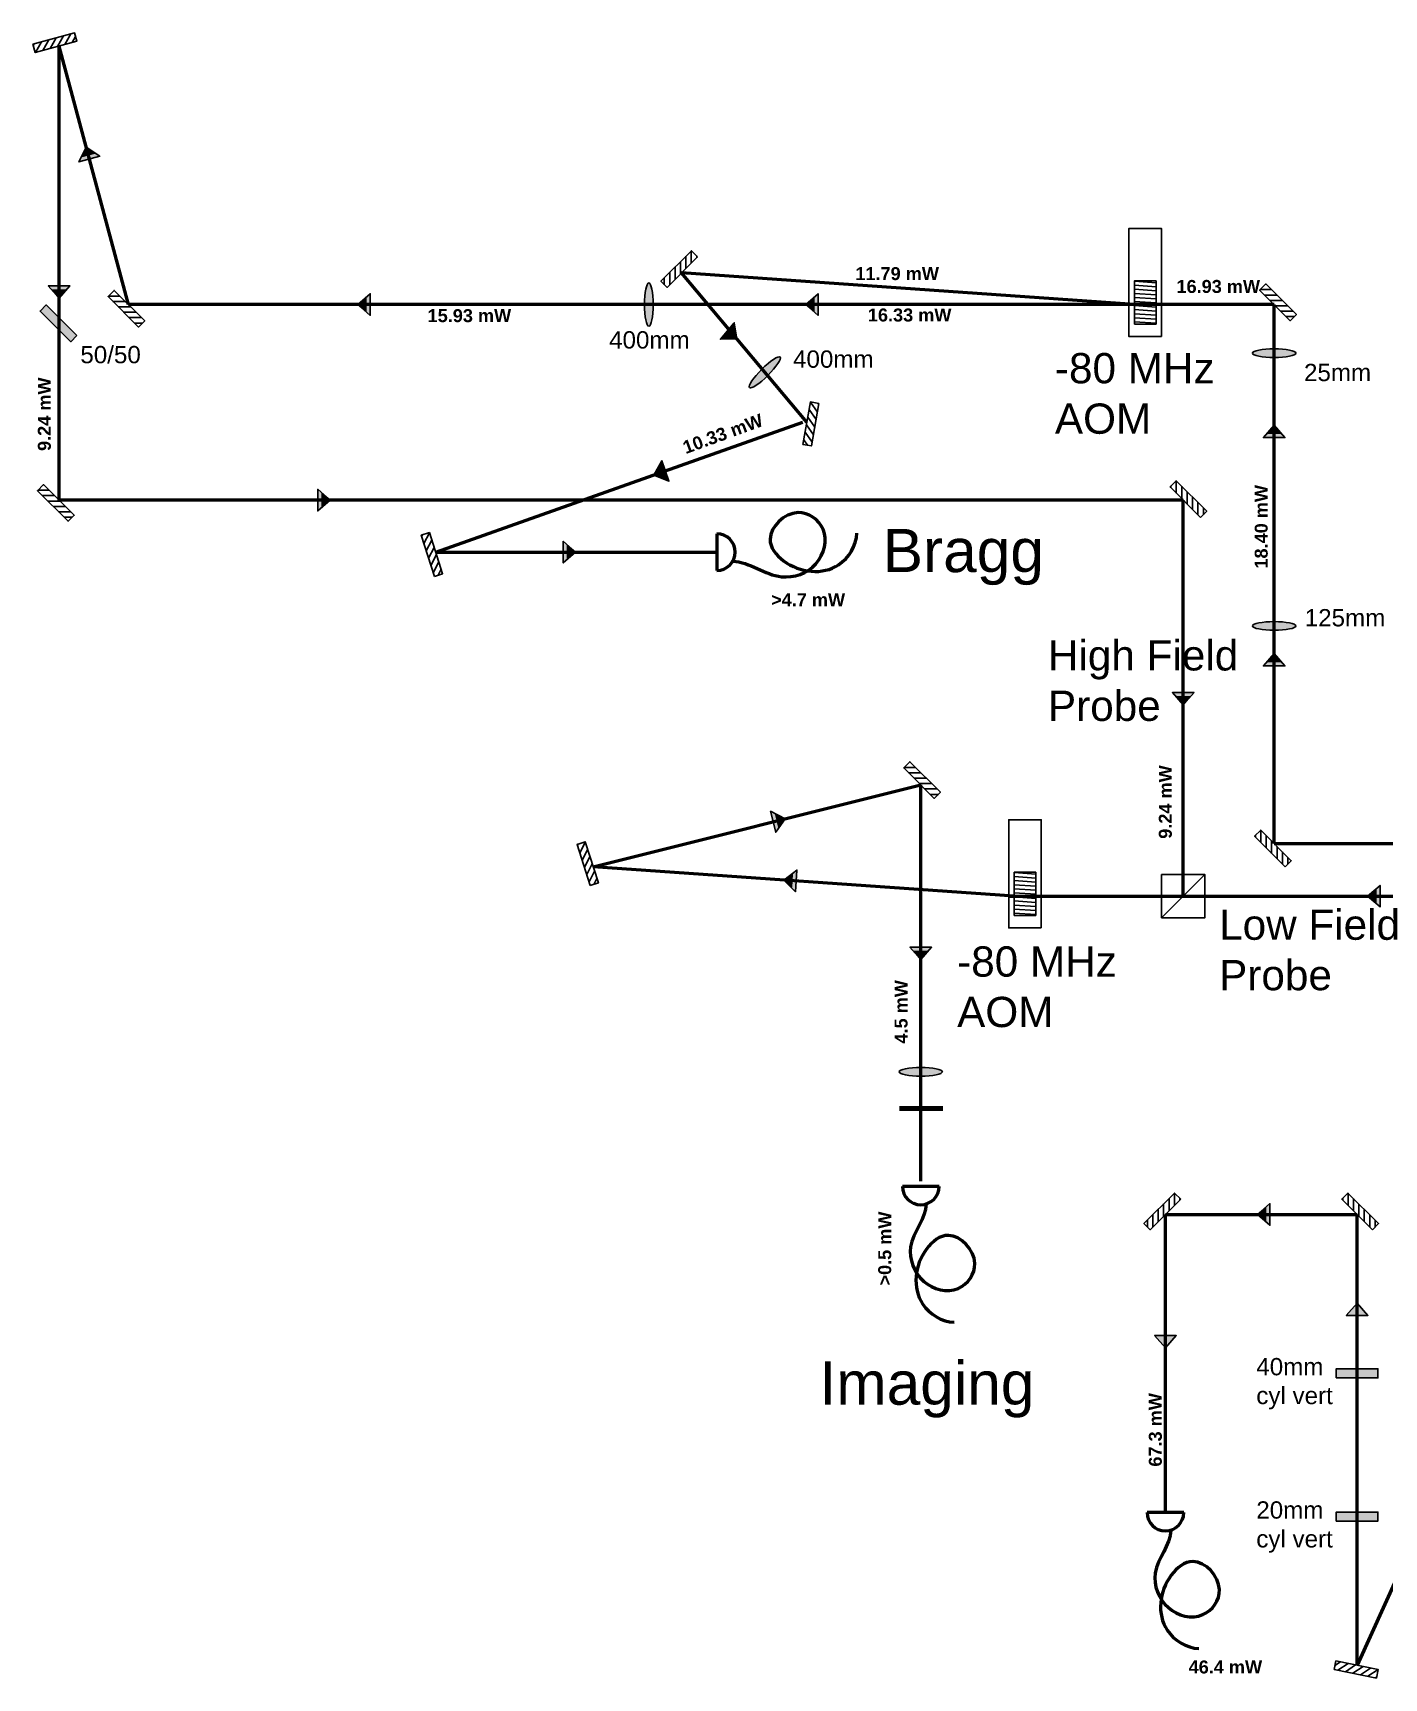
# Model space of a CAD drawing. Header units: inches. Extents: x 3.3 to 82.2, y 19 to 61.1.
# Drawn here: x 3.33 to 34.58, y 23.07 to 61.12 of the extents above; entities that cross this region are included whole.
import ezdxf

# ---------------------------------------------------------------- set-up
doc = ezdxf.new("R2010")
doc.units = ezdxf.units.IN
doc.header["$MEASUREMENT"] = 0
for name, color, linetype in [('hplock', 7, 'Continuous'), ('imaging', 7, 'Continuous'), ('repump', 7, 'Continuous')]:
    doc.layers.add(name, color=color, linetype=linetype)

msp = doc.modelspace()

# ---------------------------------------------------------------- hatches: boundary and pattern name
h = msp.add_hatch(color=1)
h.set_gradient(color1=(250, 17, 5), color2=(250, 27, 15), one_color=1, tint=0.52, name='INVCYLINDER')
h.paths.add_polyline_path([(4.56162, 58.4745), (4.87728, 58.26237), (4.39431, 58.13296)])
h = msp.add_hatch(color=1)
h.set_gradient(color1=(250, 17, 5), color2=(250, 27, 15), one_color=1, tint=0.52, name='INVCYLINDER')
h.paths.add_polyline_path([(4.56162, 58.4745), (4.7548, 58.33308), (4.46502, 58.25543)])
h = msp.add_hatch(color=1)
h.set_gradient(color1=(250, 17, 5), color2=(250, 27, 15), one_color=1, tint=0.52, name='INVCYLINDER')
h.paths.add_polyline_path([(4.56162, 58.4745), (4.63233, 58.40379), (4.53573, 58.37791)])
h = msp.add_hatch(color=1)
h.set_gradient(color1=(250, 17, 5), color2=(250, 27, 15), one_color=1, tint=0.52, name='INVCYLINDER')
h.paths.add_polyline_path([(3.93533, 54.97886), (3.68533, 55.26546), (4.18533, 55.26546)])
h = msp.add_hatch(color=256)
h.set_gradient(color1=(162, 181, 54), one_color=1, tint=1, name='INVSPHERICAL')
edge = h.paths.add_edge_path()
edge.add_ellipse((17.57487, 54.83265), major_axis=(0, -0.5), ratio=0.2, start_angle=0, end_angle=360)
h = msp.add_hatch()
h.set_pattern_fill('ANSI31', color=5, scale=0.75, angle=319, style=0)
h.set_pattern_definition([(356, (-56.25969, 127.76616), (-0.00653967, -0.09352163), [])])
h.paths.add_polyline_path([(28.80476, 54.38131), (29.30476, 54.38131), (29.30476, 55.38131), (28.80476, 55.38131)])
h = msp.add_hatch(color=1)
h.set_gradient(color1=(250, 17, 5), color2=(250, 27, 15), one_color=1, tint=0.52, name='INVCYLINDER')
h.paths.add_polyline_path([(3.93533, 54.97886), (3.78533, 55.16546), (4.08533, 55.16546)])
h = msp.add_hatch(color=1)
h.set_gradient(color1=(250, 17, 5), color2=(250, 27, 15), one_color=1, tint=0.52, name='INVCYLINDER')
h.paths.add_polyline_path([(3.93533, 54.97886), (3.88533, 55.06546), (3.98533, 55.06546)])
h = msp.add_hatch(color=1)
h.set_gradient(color1=(250, 17, 5), color2=(250, 27, 15), one_color=1, tint=0.52, name='INVCYLINDER')
h.paths.add_polyline_path([(10.84643, 54.83265), (11.13304, 55.08265), (11.13304, 54.58265)])
h = msp.add_hatch(color=1)
h.set_gradient(color1=(250, 17, 5), color2=(250, 27, 15), one_color=1, tint=0.52, name='INVCYLINDER')
h.paths.add_polyline_path([(10.84643, 54.83265), (11.03304, 54.98265), (11.03304, 54.68265)])
h = msp.add_hatch(color=1)
h.set_gradient(color1=(250, 17, 5), color2=(250, 27, 15), one_color=1, tint=0.52, name='INVCYLINDER')
h.paths.add_polyline_path([(10.84643, 54.83265), (10.93304, 54.88265), (10.93304, 54.78265)])
h = msp.add_hatch(color=1)
h.set_gradient(color1=(250, 17, 5), color2=(250, 27, 15), one_color=1, tint=0.52, name='INVCYLINDER')
h.paths.add_polyline_path([(21.20264, 54.83265), (21.48924, 55.08265), (21.48924, 54.58265)])
h = msp.add_hatch(color=1)
h.set_gradient(color1=(250, 17, 5), color2=(250, 27, 15), one_color=1, tint=0.52, name='INVCYLINDER')
h.paths.add_polyline_path([(21.20264, 54.83265), (21.38924, 54.98265), (21.38924, 54.68265)])
h = msp.add_hatch(color=1)
h.set_gradient(color1=(250, 17, 5), color2=(250, 27, 15), one_color=1, tint=0.52, name='INVCYLINDER')
h.paths.add_polyline_path([(21.20264, 54.83265), (21.28924, 54.88265), (21.28924, 54.78265)])
h = msp.add_hatch(color=1)
h.set_gradient(color1=(250, 17, 5), color2=(250, 27, 15), one_color=1, tint=0.52, name='INVCYLINDER')
h.paths.add_polyline_path([(19.61117, 54.03866), (19.23092, 54.03137), (19.55232, 54.41439)])
h = msp.add_hatch(color=1)
h.set_gradient(color1=(250, 17, 5), color2=(250, 27, 15), one_color=1, tint=0.52, name='INVCYLINDER')
h.paths.add_polyline_path([(19.61117, 54.03866), (19.37181, 54.04369), (19.56464, 54.27351)])
h = msp.add_hatch(color=1)
h.set_gradient(color1=(250, 17, 5), color2=(250, 27, 15), one_color=1, tint=0.52, name='INVCYLINDER')
h.paths.add_polyline_path([(19.61117, 54.03866), (19.51269, 54.05602), (19.57697, 54.13262)])
h = msp.add_hatch(color=256)
h.set_gradient(color1=(162, 181, 54), one_color=1, tint=1, name='INVSPHERICAL')
edge = h.paths.add_edge_path()
edge.add_ellipse((32.03745, 53.70909), major_axis=(-0.5, 0), ratio=0.2, start_angle=0, end_angle=360)
h = msp.add_hatch(color=256)
h.set_gradient(color1=(162, 181, 54), one_color=1, tint=1, name='INVSPHERICAL')
edge = h.paths.add_edge_path()
edge.add_ellipse((20.2587, 53.26696), major_axis=(-0.35355, -0.35355), ratio=0.2, start_angle=0, end_angle=360)
h = msp.add_hatch(color=1)
h.set_gradient(color1=(250, 17, 5), color2=(250, 27, 15), one_color=1, tint=0.52, name='INVCYLINDER')
h.paths.add_polyline_path([(32.03745, 52.04331), (32.28745, 51.75671), (31.78745, 51.75671)])
h = msp.add_hatch(color=1)
h.set_gradient(color1=(250, 17, 5), color2=(250, 27, 15), one_color=1, tint=0.52, name='INVCYLINDER')
h.paths.add_polyline_path([(32.03745, 52.04331), (32.18745, 51.85671), (31.88745, 51.85671)])
h = msp.add_hatch(color=1)
h.set_gradient(color1=(250, 17, 5), color2=(250, 27, 15), one_color=1, tint=0.52, name='INVCYLINDER')
h.paths.add_polyline_path([(32.03745, 52.04331), (32.08745, 51.95671), (31.98745, 51.95671)])
h = msp.add_hatch(color=1)
h.set_gradient(color1=(250, 17, 5), color2=(250, 27, 15), one_color=1, tint=0.52, name='INVCYLINDER')
h.paths.add_polyline_path([(17.68702, 50.89028), (17.87661, 51.21997), (18.0394, 50.74721)])
h = msp.add_hatch(color=1)
h.set_gradient(color1=(250, 17, 5), color2=(250, 27, 15), one_color=1, tint=0.52, name='INVCYLINDER')
h.paths.add_polyline_path([(17.68702, 50.89028), (17.81462, 51.09286), (17.91229, 50.8092)])
h = msp.add_hatch(color=1)
h.set_gradient(color1=(250, 17, 5), color2=(250, 27, 15), one_color=1, tint=0.52, name='INVCYLINDER')
h.paths.add_polyline_path([(17.68702, 50.89028), (17.75262, 50.96575), (17.78518, 50.8712)])
h = msp.add_hatch(color=1)
h.set_gradient(color1=(250, 17, 5), color2=(250, 27, 15), one_color=1, tint=0.52, name='INVCYLINDER')
h.paths.add_polyline_path([(10.20315, 50.31183), (9.91655, 50.06183), (9.91655, 50.56183)])
h = msp.add_hatch(color=1)
h.set_gradient(color1=(250, 17, 5), color2=(250, 27, 15), one_color=1, tint=0.52, name='INVCYLINDER')
h.paths.add_polyline_path([(10.20315, 50.31183), (10.01655, 50.16183), (10.01655, 50.46183)])
h = msp.add_hatch(color=1)
h.set_gradient(color1=(250, 17, 5), color2=(250, 27, 15), one_color=1, tint=0.52, name='INVCYLINDER')
h.paths.add_polyline_path([(10.20315, 50.31183), (10.11655, 50.26183), (10.11655, 50.36183)])
h = msp.add_hatch(color=1)
h.set_gradient(color1=(250, 17, 5), color2=(250, 27, 15), one_color=1, tint=0.52, name='INVCYLINDER')
h.paths.add_polyline_path([(15.88141, 49.10843), (15.59481, 48.85843), (15.59481, 49.35843)])
h = msp.add_hatch(color=1)
h.set_gradient(color1=(250, 17, 5), color2=(250, 27, 15), one_color=1, tint=0.52, name='INVCYLINDER')
h.paths.add_polyline_path([(15.88141, 49.10843), (15.69481, 48.95843), (15.69481, 49.25843)])
h = msp.add_hatch(color=1)
h.set_gradient(color1=(250, 17, 5), color2=(250, 27, 15), one_color=1, tint=0.52, name='INVCYLINDER')
h.paths.add_polyline_path([(15.88141, 49.10843), (15.79481, 49.05843), (15.79481, 49.15843)])
h = msp.add_hatch(color=256)
h.set_gradient(color1=(162, 181, 54), one_color=1, tint=1, name='INVSPHERICAL')
edge = h.paths.add_edge_path()
edge.add_ellipse((32.03745, 47.40077), major_axis=(-0.5, 0), ratio=0.2, start_angle=0, end_angle=360)
h = msp.add_hatch(color=1)
h.set_gradient(color1=(250, 17, 5), color2=(250, 27, 15), one_color=1, tint=0.52, name='INVCYLINDER')
h.paths.add_polyline_path([(32.03745, 46.76213), (32.28745, 46.47552), (31.78745, 46.47552)])
h = msp.add_hatch(color=1)
h.set_gradient(color1=(250, 17, 5), color2=(250, 27, 15), one_color=1, tint=0.52, name='INVCYLINDER')
h.paths.add_polyline_path([(32.03745, 46.76213), (32.18745, 46.57552), (31.88745, 46.57552)])
h = msp.add_hatch(color=1)
h.set_gradient(color1=(250, 17, 5), color2=(250, 27, 15), one_color=1, tint=0.52, name='INVCYLINDER')
h.paths.add_polyline_path([(32.03745, 46.76213), (32.08745, 46.67552), (31.98745, 46.67552)])
h = msp.add_hatch(color=1)
h.set_gradient(color1=(250, 17, 5), color2=(250, 27, 15), one_color=1, tint=0.52, name='INVCYLINDER')
h.paths.add_polyline_path([(29.93533, 45.57248), (29.68533, 45.85909), (30.18533, 45.85909)])
h = msp.add_hatch(color=1)
h.set_gradient(color1=(250, 17, 5), color2=(250, 27, 15), one_color=1, tint=0.52, name='INVCYLINDER')
h.paths.add_polyline_path([(29.93533, 45.57248), (29.78533, 45.75909), (30.08533, 45.75909)])
h = msp.add_hatch(color=1)
h.set_gradient(color1=(250, 17, 5), color2=(250, 27, 15), one_color=1, tint=0.52, name='INVCYLINDER')
h.paths.add_polyline_path([(29.93533, 45.57248), (29.88533, 45.65909), (29.98533, 45.65909)])
h = msp.add_hatch(color=1)
h.set_gradient(color1=(250, 17, 5), color2=(250, 27, 15), one_color=1, tint=0.52, name='INVCYLINDER')
h.paths.add_polyline_path([(20.72765, 42.94022), (20.51004, 42.62831), (20.38908, 43.11346)])
h = msp.add_hatch(color=1)
h.set_gradient(color1=(250, 17, 5), color2=(250, 27, 15), one_color=1, tint=0.52, name='INVCYLINDER')
h.paths.add_polyline_path([(20.72765, 42.94022), (20.58288, 42.74953), (20.5103, 43.04062)])
h = msp.add_hatch(color=1)
h.set_gradient(color1=(250, 17, 5), color2=(250, 27, 15), one_color=1, tint=0.52, name='INVCYLINDER')
h.paths.add_polyline_path([(20.72765, 42.94022), (20.65572, 42.87075), (20.63152, 42.96778)])
h = msp.add_hatch(color=1)
h.set_gradient(color1=(250, 17, 5), color2=(250, 27, 15), one_color=1, tint=0.52, name='INVCYLINDER')
h.paths.add_polyline_path([(20.69708, 41.52348), (21.00042, 41.75287), (20.96554, 41.25409)])
h = msp.add_hatch(color=1)
h.set_gradient(color1=(250, 17, 5), color2=(250, 27, 15), one_color=1, tint=0.52, name='INVCYLINDER')
h.paths.add_polyline_path([(20.69708, 41.52348), (20.89369, 41.66009), (20.87276, 41.36082)])
h = msp.add_hatch(color=1)
h.set_gradient(color1=(250, 17, 5), color2=(250, 27, 15), one_color=1, tint=0.52, name='INVCYLINDER')
h.paths.add_polyline_path([(20.69708, 41.52348), (20.78696, 41.56731), (20.77998, 41.46756)])
h = msp.add_hatch()
h.set_pattern_fill('ANSI31', color=5, scale=0.75, angle=319, style=0)
h.set_pattern_definition([(356, (-59.039135, 114.08954), (-0.00653967, -0.09352163), [])])
h.paths.add_polyline_path([(26.02531, 40.70469), (26.52531, 40.70469), (26.52531, 41.70469), (26.02531, 41.70469)])
h = msp.add_hatch(color=1)
h.set_gradient(color1=(250, 17, 5), color2=(250, 27, 15), one_color=1, tint=0.52, name='INVCYLINDER')
h.paths.add_polyline_path([(34.19859, 41.15089), (34.4852, 41.40089), (34.4852, 40.90089)])
h = msp.add_hatch(color=1)
h.set_gradient(color1=(250, 17, 5), color2=(250, 27, 15), one_color=1, tint=0.52, name='INVCYLINDER')
h.paths.add_polyline_path([(34.19859, 41.15089), (34.3852, 41.30089), (34.3852, 41.00089)])
h = msp.add_hatch(color=1)
h.set_gradient(color1=(250, 17, 5), color2=(250, 27, 15), one_color=1, tint=0.52, name='INVCYLINDER')
h.paths.add_polyline_path([(34.19859, 41.15089), (34.2852, 41.20089), (34.2852, 41.10089)])
h = msp.add_hatch(color=1)
h.set_gradient(color1=(250, 17, 5), color2=(250, 27, 15), one_color=1, tint=0.52, name='INVCYLINDER')
h.paths.add_polyline_path([(23.86453, 39.68296), (23.61453, 39.96956), (24.11453, 39.96956)])
h = msp.add_hatch(color=1)
h.set_gradient(color1=(250, 17, 5), color2=(250, 27, 15), one_color=1, tint=0.52, name='INVCYLINDER')
h.paths.add_polyline_path([(23.86453, 39.68296), (23.71453, 39.86956), (24.01453, 39.86956)])
h = msp.add_hatch(color=1)
h.set_gradient(color1=(250, 17, 5), color2=(250, 27, 15), one_color=1, tint=0.52, name='INVCYLINDER')
h.paths.add_polyline_path([(23.86453, 39.68296), (23.81453, 39.76956), (23.91453, 39.76956)])
h = msp.add_hatch(color=256)
h.set_gradient(color1=(162, 181, 54), one_color=1, tint=1, name='INVSPHERICAL')
edge = h.paths.add_edge_path()
edge.add_ellipse((23.86453, 37.0888), major_axis=(-0.5, 0), ratio=0.2, start_angle=0, end_angle=360)
h = msp.add_hatch(color=1)
h.set_gradient(color1=(250, 17, 5), color2=(250, 27, 15), one_color=1, tint=0.52, name='INVCYLINDER')
h.paths.add_polyline_path([(31.65092, 33.78979), (31.93752, 34.03979), (31.93752, 33.53979)])
h = msp.add_hatch(color=1)
h.set_gradient(color1=(250, 17, 5), color2=(250, 27, 15), one_color=1, tint=0.52, name='INVCYLINDER')
h.paths.add_polyline_path([(31.65092, 33.78979), (31.83752, 33.93979), (31.83752, 33.63979)])
h = msp.add_hatch(color=1)
h.set_gradient(color1=(250, 17, 5), color2=(250, 27, 15), one_color=1, tint=0.52, name='INVCYLINDER')
h.paths.add_polyline_path([(31.65092, 33.78979), (31.73752, 33.83979), (31.73752, 33.73979)])
h = msp.add_hatch(color=1)
h.set_gradient(color1=(250, 17, 5), color2=(250, 27, 15), one_color=1, tint=0.52, name='INVCYLINDER')
h.paths.add_polyline_path([(33.95578, 31.74031), (34.20578, 31.45371), (33.70578, 31.45371)])
h = msp.add_hatch(color=1)
h.set_gradient(color1=(250, 17, 5), color2=(250, 27, 15), one_color=1, tint=0.52, name='INVCYLINDER')
h.paths.add_polyline_path([(29.52189, 30.70291), (29.27189, 30.98951), (29.77189, 30.98951)])
h = msp.add_hatch(color=256)
h.set_gradient(color1=(162, 181, 54), one_color=1, tint=1, name='INVSPHERICAL')
h.paths.add_polyline_path([(33.47306, 30.01037), (34.43849, 30.01037), (34.43849, 30.22083), (33.47306, 30.22083)])
h = msp.add_hatch(color=256)
h.set_gradient(color1=(162, 181, 54), one_color=1, tint=1, name='INVSPHERICAL')
h.paths.add_polyline_path([(33.47306, 26.69569), (34.43849, 26.69569), (34.43849, 26.90615), (33.47306, 26.90615)])
at = {"layer": 'hplock'}
h = msp.add_hatch(color=256, dxfattribs=at)
h.set_gradient(color1=(20, 213, 235), one_color=1, tint=1, name='INVCYLINDER')
h.paths.add_polyline_path([(4.34639, 54.11683), (3.63928, 54.82393), (3.49786, 54.68251), (4.20496, 53.9754)])
at = {"layer": 'repump'}
h = msp.add_hatch(dxfattribs=at)
h.set_pattern_fill('ANSI31', color=256, angle=375.209571, style=0)
h.set_pattern_definition([(60.2096, (11.85085, 62.8664), (-0.108481, 0.0621036), [])])
h.paths.add_polyline_path([(3.33017, 60.85456), (4.29514, 61.11691), (4.34761, 60.92391), (3.38264, 60.66156)])
h = msp.add_hatch(dxfattribs=at)
h.set_pattern_fill('ANSI31', color=256, angle=225, style=0)
h.set_pattern_definition([(270, (12.30781, 64.14839), (0.125, 4e-17), [])])
h.paths.add_polyline_path([(18.70293, 55.93767), (17.99582, 55.23057), (17.8544, 55.37199), (18.5615, 56.0791)])
h = msp.add_hatch(dxfattribs=at)
h.set_pattern_fill('ANSI31', color=256, angle=135, style=0)
h.set_pattern_definition([(360, (23.63248, 46.55483), (-2e-17, 0.125), [])])
h.paths.add_polyline_path([(31.8432, 55.30974), (32.5503, 54.60263), (32.40888, 54.46121), (31.70178, 55.16832)])
h = msp.add_hatch(dxfattribs=at)
h.set_pattern_fill('ANSI31', color=256, angle=135, style=0)
h.set_pattern_definition([(360, (-3.00207, 46.40653), (-2e-17, 0.125), [])])
h.paths.add_polyline_path([(5.20865, 55.16144), (5.91576, 54.45434), (5.77433, 54.31292), (5.06723, 55.02002)])
h = msp.add_hatch(dxfattribs=at)
h.set_pattern_fill('ANSI31', color=256, angle=260, style=0)
h.set_pattern_definition([(305, (11.56132, 55.60585), (0.102394, 0.071697), [])])
h.paths.add_polyline_path([(21.50937, 52.54811), (21.33572, 51.5633), (21.13876, 51.59803), (21.31241, 52.58284)])
h = msp.add_hatch(dxfattribs=at)
h.set_pattern_fill('ANSI31', color=256, angle=135, style=0)
h.set_pattern_definition([(360, (-4.63324, 41.91477), (-2e-17, 0.125), [])])
h.paths.add_polyline_path([(3.57748, 50.66968), (4.28458, 49.96257), (4.14316, 49.82115), (3.43605, 50.52826)])
h = msp.add_hatch(dxfattribs=at)
h.set_pattern_fill('ANSI31', color=256, angle=225, style=0)
h.set_pattern_definition([(270, (36.02422, 58.82877), (-0.125, 4e-17), [])])
h.paths.add_polyline_path([(29.6291, 50.61805), (30.33621, 49.91095), (30.47763, 50.05237), (29.77053, 50.75947)])
h = msp.add_hatch(dxfattribs=at)
h.set_pattern_fill('ANSI31', color=256, angle=197.712901, style=0)
h.set_pattern_definition([(242.7129, (21.75914, 53.86488), (-0.11109, 0.0573062), [])])
h.paths.add_polyline_path([(12.31147, 49.49969), (12.61572, 48.5471), (12.80624, 48.60795), (12.50199, 49.56054)])
h = msp.add_hatch(dxfattribs=at)
h.set_pattern_fill('ANSI31', color=256, angle=135, style=0)
h.set_pattern_definition([(360, (15.40078, 35.50472), (-2e-17, 0.125), [])])
h.paths.add_polyline_path([(23.6115, 44.25963), (24.31861, 43.55253), (24.17719, 43.41111), (23.47008, 44.11821)])
h = msp.add_hatch(dxfattribs=at)
h.set_pattern_fill('ANSI31', color=256, angle=225, style=0)
h.set_pattern_definition([(270, (37.97908, 50.74685), (-0.125, 4e-17), [])])
h.paths.add_polyline_path([(31.58397, 42.53613), (32.29107, 41.82902), (32.43249, 41.97044), (31.72539, 42.67755)])
h = msp.add_hatch(dxfattribs=at)
h.set_pattern_fill('ANSI31', color=256, angle=197.712901, style=0)
h.set_pattern_definition([(242.7129, (25.36216, 46.71404), (-0.11109, 0.0573062), [])])
h.paths.add_polyline_path([(15.91449, 42.34885), (16.21874, 41.39626), (16.40926, 41.45711), (16.10501, 42.4097)])
h = msp.add_hatch(dxfattribs=at)
h.set_pattern_fill('ANSI31', color=256, angle=225, style=0)
h.set_pattern_definition([(270, (23.48033, 42.35407), (0.125, 4e-17), [])])
h.paths.add_polyline_path([(29.87545, 34.14335), (29.16834, 33.43624), (29.02692, 33.57766), (29.73403, 34.28477)])
h = msp.add_hatch(dxfattribs=at)
h.set_pattern_fill('ANSI31', color=256, angle=225, style=0)
h.set_pattern_definition([(270, (39.99734, 42.35407), (-0.125, 4e-17), [])])
h.paths.add_polyline_path([(33.60222, 34.14335), (34.30933, 33.43624), (34.45075, 33.57766), (33.74365, 34.28477)])
h = msp.add_hatch(dxfattribs=at)
h.set_pattern_fill('ANSI31', color=256, angle=348.414873, style=0)
h.set_pattern_definition([(213.4149, (37.73718, 32.92555), (0.0688372, -0.1043381), [])])
h.paths.add_polyline_path([(34.40543, 23.06589), (33.4258, 23.26671), (33.46596, 23.46264), (34.44559, 23.26182)])

# ---------------------------------------------------------------- linework, layer by layer
at = {"color": 1, "lineweight": 50}
for p, q in [((5.53745, 54.83265), (3.93533, 60.81183)), ((3.93533, 50.31183), (3.93533, 60.81183)), ((21.22912, 52.11046), (18.33034, 55.56509)), ((32.03745, 54.83265), (5.53745, 54.83265)), ((32.03745, 42.36549), (32.03745, 54.83265)), ((12.64639, 49.10843), (21.13876, 52.11046)), ((29.93533, 50.31183), (3.93533, 50.31183)), ((29.93533, 41.15089), (29.93533, 50.31183)), ((19.14639, 49.53252), (19.14639, 48.68433)), ((12.64639, 49.10843), (19.14639, 49.10843)), ((16.28962, 41.83168), (23.86453, 43.72376)), ((23.86453, 34.56283), (23.86453, 43.72376)), ((32.03745, 42.36549), (47.22865, 42.36549)), ((25.90031, 41.15089), (48.98109, 41.15089)), ((39.96629, 36.65772), (33.95578, 23.36223)), ((24.28863, 34.43779), (23.44043, 34.43779)), ((29.52189, 26.89245), (29.52189, 33.78979)), ((29.52189, 33.78979), (33.95578, 33.78979)), ((33.95578, 23.36223), (33.95578, 33.78979)), ((29.94599, 26.89245), (29.0978, 26.89245))]:
    msp.add_line(p, q, dxfattribs=at)
at = {"color": 1}
for points in [[(4.56162, 58.4745), (4.87728, 58.26237), (4.39431, 58.13296), (4.56162, 58.4745)], [(4.56162, 58.4745), (4.7548, 58.33308), (4.46502, 58.25543), (4.56162, 58.4745)], [(4.56162, 58.4745), (4.63233, 58.40379), (4.53573, 58.37791), (4.56162, 58.4745)], [(3.93533, 54.97886), (3.68533, 55.26546), (4.18533, 55.26546), (3.93533, 54.97886)], [(3.93533, 54.97886), (3.78533, 55.16546), (4.08533, 55.16546), (3.93533, 54.97886)], [(3.93533, 54.97886), (3.88533, 55.06546), (3.98533, 55.06546), (3.93533, 54.97886)], [(10.84643, 54.83265), (11.13304, 55.08265), (11.13304, 54.58265), (10.84643, 54.83265)], [(10.84643, 54.83265), (11.03304, 54.98265), (11.03304, 54.68265), (10.84643, 54.83265)], [(10.84643, 54.83265), (10.93304, 54.88265), (10.93304, 54.78265), (10.84643, 54.83265)], [(21.20264, 54.83265), (21.48924, 55.08265), (21.48924, 54.58265), (21.20264, 54.83265)], [(21.20264, 54.83265), (21.38924, 54.98265), (21.38924, 54.68265), (21.20264, 54.83265)], [(21.20264, 54.83265), (21.28924, 54.88265), (21.28924, 54.78265), (21.20264, 54.83265)], [(19.61117, 54.03866), (19.23092, 54.03137), (19.55232, 54.41439), (19.61117, 54.03866)], [(19.61117, 54.03866), (19.37181, 54.04369), (19.56464, 54.27351), (19.61117, 54.03866)], [(19.61117, 54.03866), (19.51269, 54.05602), (19.57697, 54.13262), (19.61117, 54.03866)], [(32.03745, 52.04331), (32.28745, 51.75671), (31.78745, 51.75671), (32.03745, 52.04331)], [(32.03745, 52.04331), (32.18745, 51.85671), (31.88745, 51.85671), (32.03745, 52.04331)], [(32.03745, 52.04331), (32.08745, 51.95671), (31.98745, 51.95671), (32.03745, 52.04331)], [(17.68702, 50.89028), (17.87661, 51.21997), (18.0394, 50.74721), (17.68702, 50.89028)], [(17.68702, 50.89028), (17.81462, 51.09286), (17.91229, 50.8092), (17.68702, 50.89028)], [(17.68702, 50.89028), (17.75262, 50.96575), (17.78518, 50.8712), (17.68702, 50.89028)], [(10.20315, 50.31183), (9.91655, 50.06183), (9.91655, 50.56183), (10.20315, 50.31183)], [(10.20315, 50.31183), (10.01655, 50.16183), (10.01655, 50.46183), (10.20315, 50.31183)], [(10.20315, 50.31183), (10.11655, 50.26183), (10.11655, 50.36183), (10.20315, 50.31183)], [(15.88141, 49.10843), (15.59481, 48.85843), (15.59481, 49.35843), (15.88141, 49.10843)], [(15.88141, 49.10843), (15.69481, 48.95843), (15.69481, 49.25843), (15.88141, 49.10843)], [(15.88141, 49.10843), (15.79481, 49.05843), (15.79481, 49.15843), (15.88141, 49.10843)], [(32.03745, 46.76213), (32.28745, 46.47552), (31.78745, 46.47552), (32.03745, 46.76213)], [(32.03745, 46.76213), (32.18745, 46.57552), (31.88745, 46.57552), (32.03745, 46.76213)], [(32.03745, 46.76213), (32.08745, 46.67552), (31.98745, 46.67552), (32.03745, 46.76213)], [(29.93533, 45.57248), (29.68533, 45.85909), (30.18533, 45.85909), (29.93533, 45.57248)], [(29.93533, 45.57248), (29.78533, 45.75909), (30.08533, 45.75909), (29.93533, 45.57248)], [(29.93533, 45.57248), (29.88533, 45.65909), (29.98533, 45.65909), (29.93533, 45.57248)], [(20.72765, 42.94022), (20.51004, 42.62831), (20.38908, 43.11346), (20.72765, 42.94022)], [(20.72765, 42.94022), (20.58288, 42.74953), (20.5103, 43.04062), (20.72765, 42.94022)], [(20.72765, 42.94022), (20.65572, 42.87075), (20.63152, 42.96778), (20.72765, 42.94022)], [(20.69708, 41.52348), (21.00042, 41.75287), (20.96554, 41.25409), (20.69708, 41.52348)], [(20.69708, 41.52348), (20.89369, 41.66009), (20.87276, 41.36082), (20.69708, 41.52348)], [(20.69708, 41.52348), (20.78696, 41.56731), (20.77998, 41.46756), (20.69708, 41.52348)], [(34.19859, 41.15089), (34.4852, 41.40089), (34.4852, 40.90089), (34.19859, 41.15089)], [(34.19859, 41.15089), (34.3852, 41.30089), (34.3852, 41.00089), (34.19859, 41.15089)], [(34.19859, 41.15089), (34.2852, 41.20089), (34.2852, 41.10089), (34.19859, 41.15089)], [(23.86453, 39.68296), (23.61453, 39.96956), (24.11453, 39.96956), (23.86453, 39.68296)], [(23.86453, 39.68296), (23.71453, 39.86956), (24.01453, 39.86956), (23.86453, 39.68296)], [(23.86453, 39.68296), (23.81453, 39.76956), (23.91453, 39.76956), (23.86453, 39.68296)], [(31.65092, 33.78979), (31.93752, 34.03979), (31.93752, 33.53979), (31.65092, 33.78979)], [(31.65092, 33.78979), (31.83752, 33.93979), (31.83752, 33.63979), (31.65092, 33.78979)], [(31.65092, 33.78979), (31.73752, 33.83979), (31.73752, 33.73979), (31.65092, 33.78979)], [(33.95578, 31.74031), (34.20578, 31.45371), (33.70578, 31.45371), (33.95578, 31.74031)], [(29.52189, 30.70291), (29.27189, 30.98951), (29.77189, 30.98951), (29.52189, 30.70291)]]:
    msp.add_lwpolyline(points, dxfattribs=at)
at = {"color": 5}
for points in [[(28.80476, 54.38131), (29.30476, 54.38131), (29.30476, 55.38131), (28.80476, 55.38131)], [(26.02531, 40.70469), (26.52531, 40.70469), (26.52531, 41.70469), (26.02531, 41.70469)]]:
    msp.add_lwpolyline(points, close=True, dxfattribs=at)
for points in [[(30.33621, 49.91095), (29.6291, 50.61805), (29.77053, 50.75947), (30.47763, 50.05237)], [(12.61572, 48.5471), (12.31147, 49.49969), (12.50199, 49.56054), (12.80624, 48.60795)], [(32.29107, 41.82902), (31.58397, 42.53613), (31.72539, 42.67755), (32.43249, 41.97044)], [(16.21874, 41.39626), (15.91449, 42.34885), (16.10501, 42.4097), (16.40926, 41.45711)], [(34.30933, 33.43624), (33.60222, 34.14335), (33.74365, 34.28477), (34.45075, 33.57766)], [(33.47306, 30.01037), (34.43849, 30.01037), (34.43849, 30.22083), (33.47306, 30.22083)], [(33.47306, 26.69569), (34.43849, 26.69569), (34.43849, 26.90615), (33.47306, 26.90615)]]:
    msp.add_lwpolyline(points, close=True)
at = {"color": 1, "lineweight": 50}
for centre, start, end in [((19.14639, 49.10843), 270, 90), ((23.86453, 34.43779), 180, 0), ((29.52189, 26.89245), 180, 0)]:
    msp.add_arc(centre, 0.4241, start, end, dxfattribs=at)
for centre, major_axis in [((17.57487, 54.83265), (0, -0.5)), ((20.2587, 53.26696), (-0.35355, -0.35355)), ((32.03745, 53.70909), (-0.5, 0)), ((32.03745, 47.40077), (-0.5, 0)), ((23.86453, 37.0888), (-0.5, 0))]:
    msp.add_ellipse(centre, major_axis=major_axis, ratio=0.2)
for points, start_tangent, end_tangent in [([(19.51377, 48.89655), (20.64446, 48.53764), (21.44013, 48.84096), (21.6038, 49.63838), (21.02557, 50.02213), (20.37766, 49.41032), (20.69219, 48.9059), (21.96275, 48.81389), (22.38738, 49.54429)], (0.99977011, -0.02144102), (0.04341637, 0.99905707)), ([(23.98853, 34.03222), (23.62962, 33.03796), (23.93294, 32.24229), (24.73036, 32.07862), (25.11411, 32.65685), (24.5023, 33.30477), (23.99788, 32.99024), (23.90587, 31.71967), (24.63627, 31.29504)], (-0.02144102, -0.99977011), (0.99905707, -0.04341637)), ([(29.64589, 26.48688), (29.28698, 25.49263), (29.5903, 24.69695), (30.38772, 24.53328), (30.77148, 25.11151), (30.15966, 25.75943), (29.65524, 25.4449), (29.56323, 24.17434), (30.29363, 23.7497)], (-0.02144102, -0.99977011), (0.99905707, -0.04341637))]:
    msp.add_spline(points, degree=3, dxfattribs=dict(at, start_tangent=start_tangent, end_tangent=end_tangent))
at = {"layer": 'hplock'}
msp.add_lwpolyline([(4.34639, 54.11683), (3.63928, 54.82393), (3.49786, 54.68251), (4.20496, 53.9754)], close=True, dxfattribs=at)
at = {"layer": 'imaging', "color": 1, "lineweight": 50}
for p, q in [((28.80476, 54.83265), (18.33034, 55.56509)), ((26.02531, 41.15089), (16.28962, 41.83168))]:
    msp.add_line(p, q, dxfattribs=at)
at = {"layer": 'imaging'}
for points in [[(29.42976, 54.09461), (29.42976, 56.59461), (28.67976, 56.59461), (28.67976, 54.09461)], [(26.65031, 40.41799), (26.65031, 42.91799), (25.90031, 42.91799), (25.90031, 40.41799)]]:
    msp.add_lwpolyline(points, close=True, dxfattribs=at)
at = {"layer": 'repump', "color": 6}
msp.add_line((29.43533, 40.65089), (30.43533, 41.65089), dxfattribs=at)
at = {"layer": 'repump', "color": 6, "lineweight": 100}
msp.add_line((24.37368, 36.24043), (23.37368, 36.24043), dxfattribs=at)
at = {"layer": 'repump'}
for points in [[(3.33017, 60.85456), (4.29514, 61.11691), (4.34761, 60.92391), (3.38264, 60.66156)], [(18.70293, 55.93767), (17.99582, 55.23057), (17.8544, 55.37199), (18.5615, 56.0791)], [(31.8432, 55.30974), (32.5503, 54.60263), (32.40888, 54.46121), (31.70178, 55.16832)], [(5.20865, 55.16144), (5.91576, 54.45434), (5.77433, 54.31292), (5.06723, 55.02002)], [(21.50937, 52.54811), (21.33572, 51.5633), (21.13876, 51.59803), (21.31241, 52.58284)], [(3.57748, 50.66968), (4.28458, 49.96257), (4.14316, 49.82115), (3.43605, 50.52826)], [(23.6115, 44.25963), (24.31861, 43.55253), (24.17719, 43.41111), (23.47008, 44.11821)], [(29.87545, 34.14335), (29.16834, 33.43624), (29.02692, 33.57766), (29.73403, 34.28477)], [(34.40543, 23.06589), (33.4258, 23.26671), (33.46596, 23.46264), (34.44559, 23.26182)]]:
    msp.add_lwpolyline(points, close=True, dxfattribs=at)
at = {"layer": 'repump', "color": 6}
msp.add_lwpolyline([(29.43533, 41.65089), (30.43533, 41.65089), (30.43533, 40.65089), (29.43533, 40.65089)], close=True, dxfattribs=at)

# ---------------------------------------------------------------- texts
at = {"layer": 'hplock', "attachment_point": 1}
for s, insert, char_height, width in [('{\\fArial|b1|i0|c0|p34;\\C5;11.79 mW}', (22.35137, 55.69949), 0.3, 3.867378), ('{\\fArial|b1|i0|c0|p34;\\C5;16.93 mW}', (29.77778, 55.40266), 0.3, 3.867378), ('{\\fArial|b1|i0|c0|p34;\\C5;15.93 mW}', (12.45822, 54.72759), 0.3, 3.867378), ('{\\fArial|b1|i0|c0|p34;\\C5;16.33 mW}', (22.64021, 54.74224), 0.3, 3.867378), ('{\\fArial|b0|i0|c0|p34;Bragg}', (22.98501, 49.64532), 1, 9.5526128), ('{\\fArial|b1|i0|c0|p34;\\C5;>4.7 mW}', (20.40232, 48.15664), 0.3, 3.867378), ('{\\fArial|b0|i0|c0|p34;Imaging}', (21.52333, 30.38947), 1, 9.5526128), ('{\\fArial|b1|i0|c0|p34;\\C5;46.4 mW}', (30.05848, 23.47334), 0.3, 3.867378)]:
    msp.add_mtext(s, dxfattribs=dict(at, insert=insert, char_height=char_height, width=width))
at = {"layer": 'hplock', "char_height": 0.3, "width": 3.867378, "attachment_point": 1}
for s, insert, rotation in [('{\\fArial|b1|i0|c0|p34;\\C5;9.24 mW}', (3.44437, 51.44746), 90), ('{\\fArial|b1|i0|c0|p34;\\C5;10.33 mW}', (18.32637, 51.65633), 20), ('{\\fArial|b1|i0|c0|p34;\\C5;18.40 mW}', (31.58741, 48.72746), 90), ('{\\fArial|b1|i0|c0|p34;\\C5;9.24 mW}', (29.37033, 42.47853), 90), ('{\\fArial|b1|i0|c0|p34;\\C5;4.5 mW}', (23.25763, 37.74249), 90), ('{\\fArial|b1|i0|c0|p34;\\C5;>0.5 mW}', (22.88043, 32.14484), 90), ('{\\fArial|b1|i0|c0|p34;\\C5;67.3 mW}', (29.13851, 27.95674), 90)]:
    msp.add_mtext(s, dxfattribs=dict(at, insert=insert, rotation=rotation))
at = {"layer": 'repump', "attachment_point": 1}
for s, insert, char_height, width in [('\\A1;{\\fArial|b0|i0|c0|p34;400mm}', (16.6564, 54.21732), 0.4, 3.552713678800501e-15), ('\\A1;{\\fArial|b0|i0|c0|p34;50/50}', (4.4277, 53.87634), 0.4, 3.552713678800501e-15), ('\\A1;{\\fArial|b0|i0|c0|p34;400mm}', (20.90988, 53.7728), 0.4, 3.552713678800501e-15), ('{\\fArial|b0|i0|c0|p34;-80 MHz\\PAOM}', (26.96604, 53.71264), 0.7, 5.1173702), ('\\A1;{\\fArial|b0|i0|c0|p34;25mm}', (32.72734, 53.46304), 0.4, 3.552713678800501e-15), ('\\A1;{\\fArial|b0|i0|c0|p34;125mm}', (32.74429, 47.79076), 0.4, 3.552713678800501e-15), ('{\\fArial|b0|i0|c0|p34;High Field Probe}', (26.80513, 47.07085), 0.7, 5.1173702), ('{\\fArial|b0|i0|c0|p34;Low Field Probe}', (30.76408, 40.84188), 0.7, 5.1173702), ('{\\fArial|b0|i0|c0|p34;-80 MHz\\PAOM}', (24.70535, 39.9895), 0.7, 5.1173702), ('\\A1;{\\fArial|b0|i0|c0|p34;40mm \\Pcyl vert}', (31.62405, 30.46901), 0.4, 3.552713678800501e-15), ('\\A1;{\\fArial|b0|i0|c0|p34;20mm \\Pcyl vert}', (31.62405, 27.15433), 0.4, 3.552713678800501e-15)]:
    msp.add_mtext(s, dxfattribs=dict(at, insert=insert, char_height=char_height, width=width))

doc.saveas('drawing.dxf')
